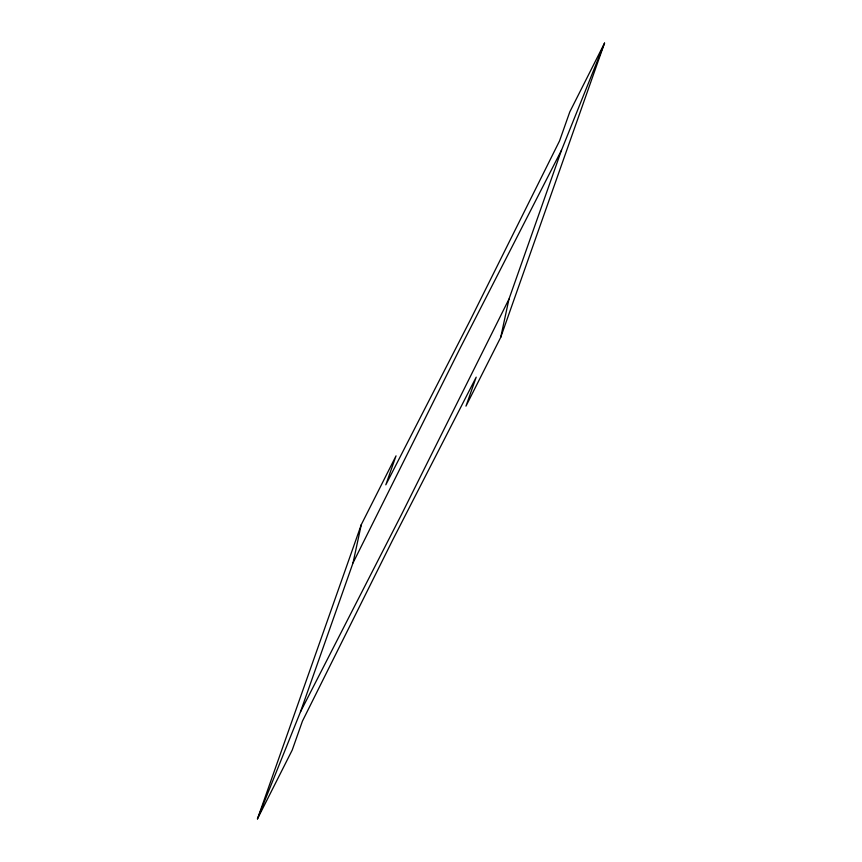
<?xml version="1.0" encoding="UTF-8"?>
<svg xmlns="http://www.w3.org/2000/svg" width="862" height="862" viewBox="0 0 862 862"><rect width="100%" height="100%" fill="white"/><g stroke="black" fill="none" stroke-linecap="round" stroke-linejoin="round"><path stroke-width="1.29" d="M257.458 818.9L300.472 711.861L353.032 562.897L361.286 524.656L396.035 455.858L385.81 484.832L469.768 321.117L559.567 140.862L569.793 111.898L604.542 43.1L500.714 337.344L465.965 406.142L476.19 377.168L392.232 540.883L302.433 721.138L292.207 750.102L257.458 818.9L361.286 524.656M500.714 337.344L508.968 299.103L561.528 150.139L604.542 43.1M353.032 562.897L460.437 347.58L561.528 150.139M508.968 299.103L401.563 514.42L300.472 711.861"/></g></svg>
